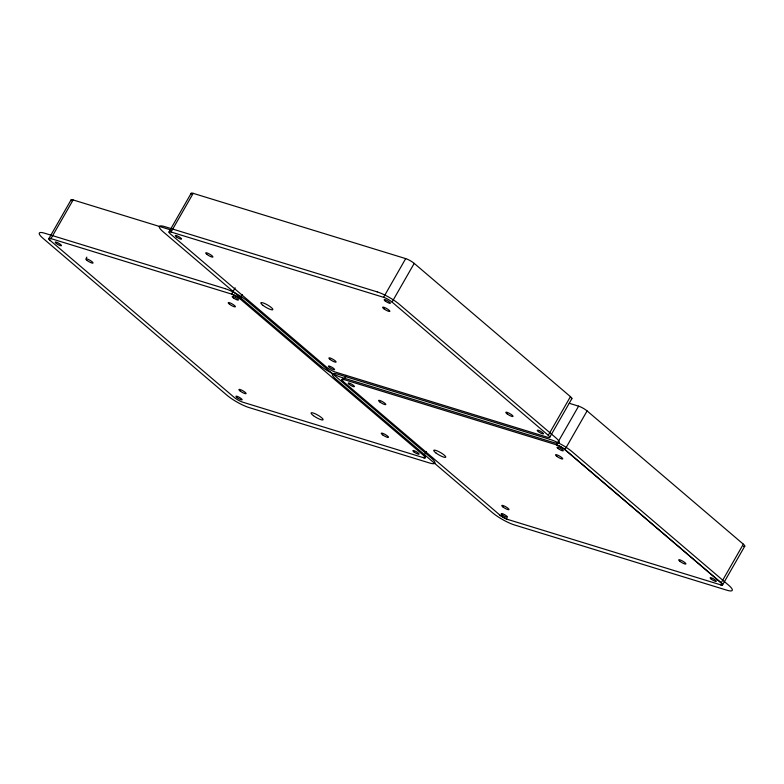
<?xml version="1.0" encoding="UTF-8"?>
<svg xmlns="http://www.w3.org/2000/svg" width="784" height="784" viewBox="0 0 784 784"><rect width="100%" height="100%" fill="white"/><g stroke="black" fill="none" stroke-linecap="round" stroke-linejoin="round"><path stroke-width="1.18" d="M48.902 238.601L71.05 199.93M170.99 229.996L73.118 199.94L50.97 238.61A6.899 1.421 29.8 0 0 50.313 240.561L234.21 397.39A6.899 1.421 29.8 0 0 242.717 402.163L423.291 457.631A6.899 1.421 29.8 0 0 423.909 455.661L426.31 451.486M86.338 258.014L86.838 257.132M191.129 193.334L168.981 232.015M570.438 396.645L548.29 435.316A6.899 1.421 29.8 0 1 547.712 437.305L335.18 372.008A6.899 1.421 29.8 0 1 326.703 367.275L170.442 233.985A6.899 1.421 29.8 0 1 171.049 232.015L193.197 193.344L405.7 258.612A6.899 1.421 29.8 0 1 414.207 263.385L570.438 396.645A6.899 1.421 29.8 0 1 571.232 398.889M235.151 287.806L231.554 294.078L50.921 238.591A6.899 1.421 29.8 0 0 50.362 240.57M242.452 294.666L240.061 298.841A6.899 1.421 29.8 0 0 231.554 294.078A6.899 1.421 29.8 0 1 240.012 298.831L423.909 455.661A6.899 1.421 29.8 0 1 423.242 457.611M171.049 232.015L383.592 297.312L405.7 258.612M346.342 375.369L343.941 379.554A6.899 1.421 29.8 0 0 343.333 381.514M548.33 435.345L392.059 302.056L414.207 263.385M549.751 437.286L571.899 398.615M508.061 519.547A6.899 1.421 29.8 0 1 499.565 514.774L343.176 381.465A6.899 1.421 29.8 0 1 343.794 379.505L556.444 444.822L578.592 406.151A6.899 1.421 29.8 0 1 587.098 410.914L743.33 544.174A6.899 1.421 29.8 0 1 743.487 546.34M499.408 514.735A6.899 1.421 29.8 0 0 507.914 519.498L720.574 584.815A6.899 1.421 29.8 0 0 721.182 582.855L564.95 449.585L587.098 410.914M721.182 582.855L743.33 544.174M722.642 584.815L744.79 546.144M569.253 403.28L578.592 406.151M556.444 444.822A6.899 1.421 29.8 0 1 564.95 449.585M556.297 444.773A6.899 1.421 29.8 0 1 564.803 449.546L721.035 582.806A6.899 1.421 29.8 0 1 720.418 584.766M71.373 200.763A6.899 1.421 29.8 0 1 73.118 199.94M191.453 194.167A6.899 1.421 29.8 0 1 193.197 193.344M383.552 297.293A6.899 1.421 29.8 0 1 392.059 302.056M377.173 291.873L164.669 226.605A17.944 3.704 29.8 0 0 163.072 231.711L319.304 364.972A17.944 3.704 29.8 0 0 341.412 377.359L553.916 442.637A17.944 3.704 29.8 0 0 555.523 437.531L399.291 304.261A17.944 3.704 29.8 0 0 377.173 291.873M225.194 288.679L44.61 233.211A17.944 3.704 29.8 0 0 43.012 238.316L226.86 395.136A17.944 3.704 29.8 0 0 248.979 407.533L429.563 462.991A17.944 3.704 29.8 0 0 431.161 457.885L247.313 301.066A17.944 3.704 29.8 0 0 225.194 288.679M550.172 439.452L337.669 374.174A17.944 3.704 29.8 0 0 336.071 379.28L492.303 512.55A17.944 3.704 29.8 0 0 514.412 524.937L726.915 590.215A17.944 3.704 29.8 0 0 728.512 585.099L572.281 451.839A17.944 3.704 29.8 0 0 550.172 439.452M435.914 452.936A6.899 1.421 29.8 0 0 445.684 457.229A6.899 1.421 29.8 0 0 437.609 451.074A6.899 1.421 29.8 0 0 435.914 452.936M680.012 561.403A4.145 0.853 29.8 0 0 685.882 563.98A4.145 0.853 29.8 0 0 681.031 560.286A4.145 0.853 29.8 0 0 680.012 561.403M379.907 401.996A4.145 0.853 29.8 0 0 385.777 404.564A4.145 0.853 29.8 0 0 380.926 400.879A4.145 0.853 29.8 0 0 379.907 401.996M556.846 456.337A4.145 0.853 29.8 0 0 562.706 458.914A4.145 0.853 29.8 0 0 557.865 455.22A4.145 0.853 29.8 0 0 556.846 456.337M503.083 507.052A4.145 0.853 29.8 0 0 508.943 509.629A4.145 0.853 29.8 0 0 504.102 505.935A4.145 0.853 29.8 0 0 503.083 507.052M711.235 579.121A3.587 0.745 29.8 0 0 716.311 581.356A3.587 0.745 29.8 0 0 712.117 578.151A3.587 0.745 29.8 0 0 711.235 579.121M349.301 384.405A3.587 0.745 29.8 0 0 354.388 386.63A3.587 0.745 29.8 0 0 350.183 383.435A3.587 0.745 29.8 0 0 349.301 384.405M558.159 448.556A3.587 0.745 29.8 0 0 563.245 450.78A3.587 0.745 29.8 0 0 559.041 447.586A3.587 0.745 29.8 0 0 558.159 448.556M502.377 514.97A3.587 0.745 29.8 0 0 507.464 517.205A3.587 0.745 29.8 0 0 503.259 514A3.587 0.745 29.8 0 0 502.377 514.97M313.443 415.667A6.899 1.421 29.8 0 0 323.077 419.793A6.899 1.421 29.8 0 0 314.766 413.589A6.899 1.421 29.8 0 0 313.443 415.667M229.594 304.29A4.145 0.853 29.8 0 0 235.367 306.76A4.145 0.853 29.8 0 0 230.388 303.045A4.145 0.853 29.8 0 0 229.594 304.29M240.296 391.128A4.145 0.853 29.8 0 0 246.078 393.607A4.145 0.853 29.8 0 0 241.09 389.883A4.145 0.853 29.8 0 0 240.296 391.128M87.22 260.562A4.145 0.853 29.8 0 0 93.002 263.032A4.145 0.853 29.8 0 0 88.014 259.308A4.145 0.853 29.8 0 0 87.22 260.562M382.67 434.865A4.145 0.853 29.8 0 0 388.443 437.335A4.145 0.853 29.8 0 0 383.454 433.611A4.145 0.853 29.8 0 0 382.67 434.865M233.358 297.871A3.587 0.745 29.8 0 0 238.365 300.017A3.587 0.745 29.8 0 0 234.044 296.793A3.587 0.745 29.8 0 0 233.358 297.871M237.111 397.655A3.587 0.745 29.8 0 0 242.129 399.801A3.587 0.745 29.8 0 0 237.807 396.577A3.587 0.745 29.8 0 0 237.111 397.655M56.419 243.53A3.587 0.745 29.8 0 0 61.436 245.666A3.587 0.745 29.8 0 0 57.114 242.442A3.587 0.745 29.8 0 0 56.419 243.53M414.05 452.005A3.587 0.745 29.8 0 0 419.058 454.142A3.587 0.745 29.8 0 0 414.736 450.918A3.587 0.745 29.8 0 0 414.05 452.005M263.022 305.397A6.899 1.421 29.8 0 0 272.793 309.69A6.899 1.421 29.8 0 0 264.718 303.535A6.899 1.421 29.8 0 0 263.022 305.397M507.121 413.864A4.145 0.853 29.8 0 0 512.991 416.441A4.145 0.853 29.8 0 0 508.14 412.747A4.145 0.853 29.8 0 0 507.121 413.864M207.015 254.457A4.145 0.853 29.8 0 0 212.885 257.034A4.145 0.853 29.8 0 0 208.034 253.34A4.145 0.853 29.8 0 0 207.015 254.457M383.954 308.808A4.145 0.853 29.8 0 0 389.815 311.385A4.145 0.853 29.8 0 0 384.973 307.691A4.145 0.853 29.8 0 0 383.954 308.808M330.191 359.523A4.145 0.853 29.8 0 0 336.052 362.1A4.145 0.853 29.8 0 0 331.211 358.406A4.145 0.853 29.8 0 0 330.191 359.523M538.343 431.592A3.587 0.745 29.8 0 0 543.43 433.817A3.587 0.745 29.8 0 0 539.225 430.622A3.587 0.745 29.8 0 0 538.343 431.592M176.41 236.866A3.587 0.745 29.8 0 0 181.496 239.1A3.587 0.745 29.8 0 0 177.292 235.896A3.587 0.745 29.8 0 0 176.41 236.866M385.267 301.017A3.587 0.745 29.8 0 0 390.354 303.251A3.587 0.745 29.8 0 0 386.149 300.047A3.587 0.745 29.8 0 0 385.267 301.017M329.486 367.441A3.587 0.745 29.8 0 0 334.572 369.666A3.587 0.745 29.8 0 0 330.368 366.471A3.587 0.745 29.8 0 0 329.486 367.441"/></g></svg>
